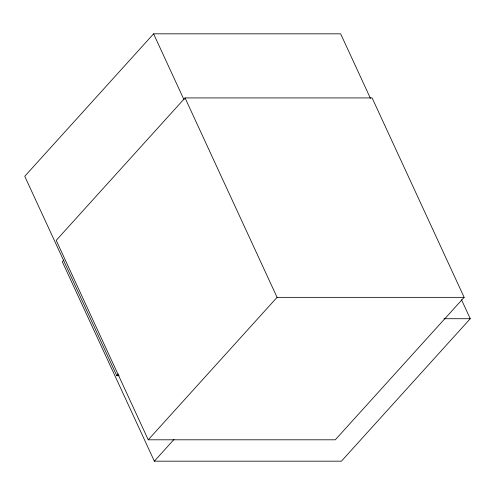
<?xml version="1.0" encoding="UTF-8"?>
<svg xmlns="http://www.w3.org/2000/svg" width="495" height="495" viewBox="0 0 495 495"><rect width="100%" height="100%" fill="white"/><g stroke="black" fill="none" stroke-linecap="round" stroke-linejoin="round"><path stroke-width="0.74" d="M370.464 98.431L340.653 33.827L153.586 33.827L24.75 176.282L116.783 375.705L119.103 375.705M185.043 97.923L56.207 240.378L148.24 439.801L335.307 439.801L464.143 297.346L372.11 97.923L185.043 97.923L277.076 297.346L464.143 297.346M63.867 260.036L62.314 261.75L154.347 461.173L341.414 461.173L470.25 318.718L461.501 299.76M116.783 375.705L118.336 373.985M148.24 439.801L277.076 297.346M154.347 461.173L174.011 439.43M443.966 318.718L470.25 318.718M153.586 33.827L184.047 99.835"/></g></svg>
